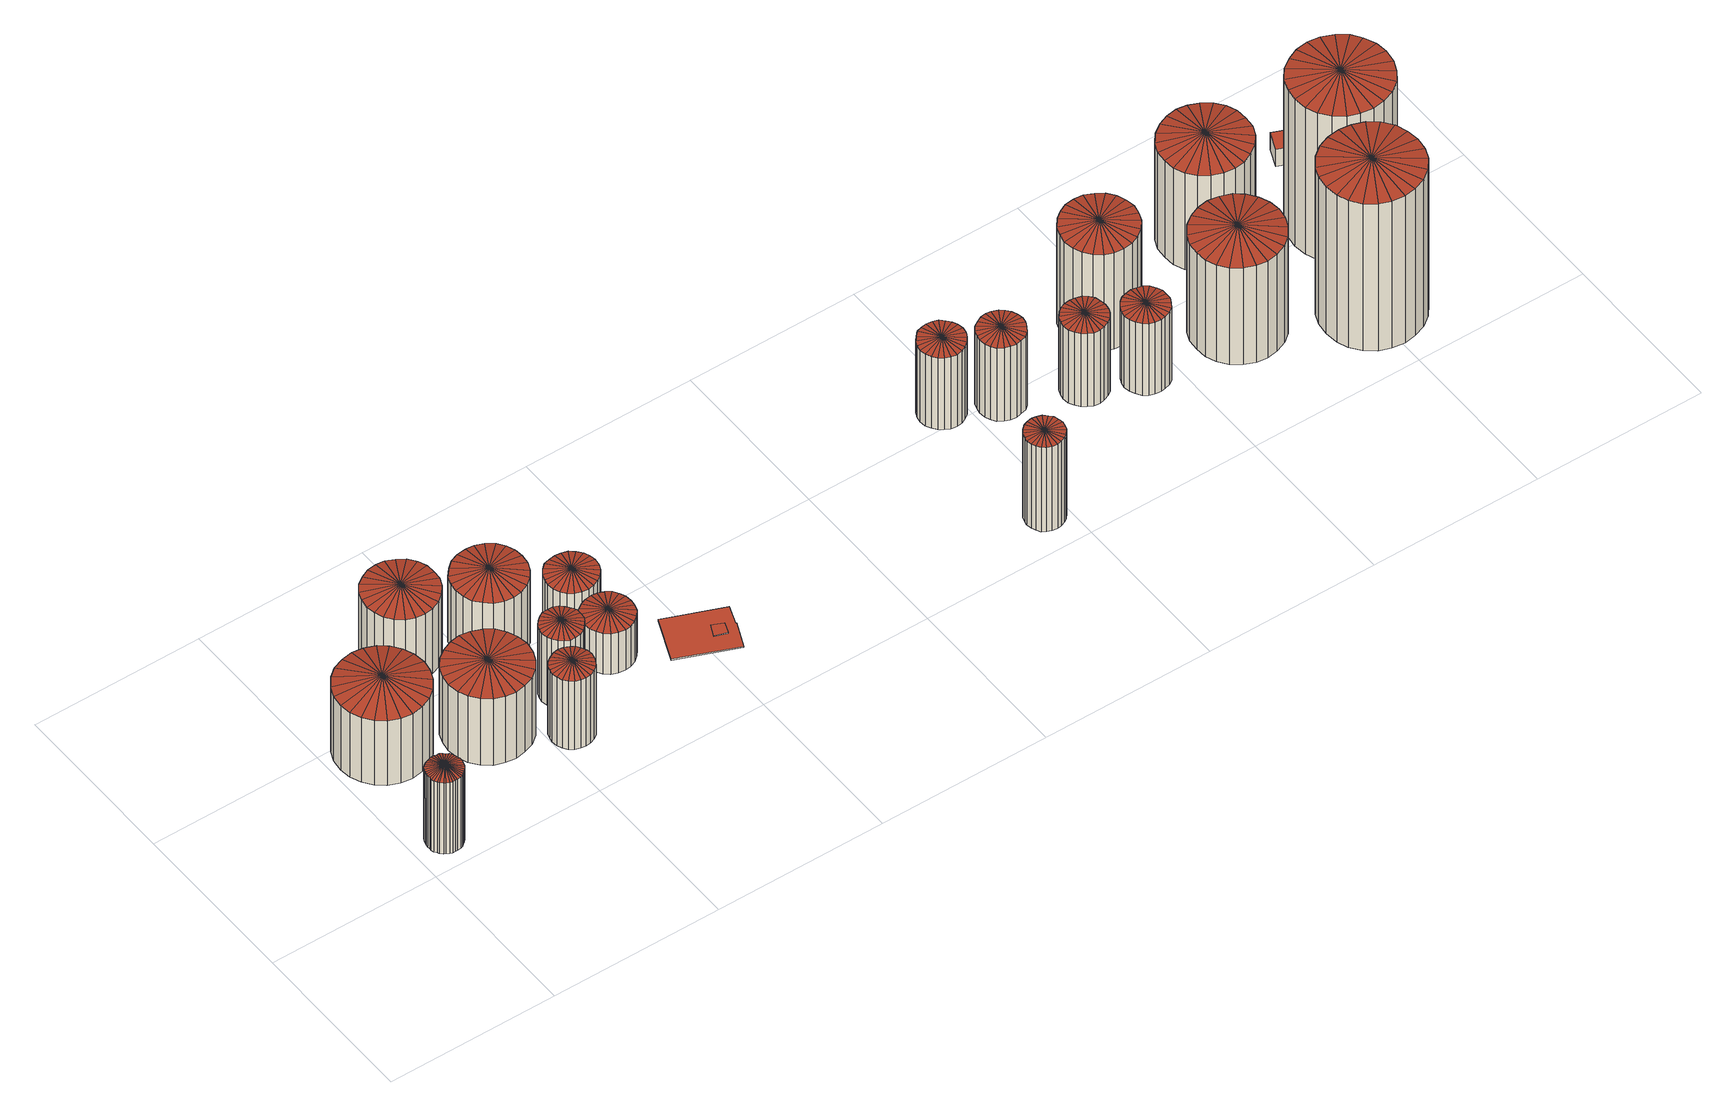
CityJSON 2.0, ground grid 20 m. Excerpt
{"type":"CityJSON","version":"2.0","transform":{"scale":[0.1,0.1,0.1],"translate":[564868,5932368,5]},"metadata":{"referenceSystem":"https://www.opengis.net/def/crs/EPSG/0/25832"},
"CityObjects":{
"building1":{"type":"Building","attributes":{"Grundfläche 2D":"12.645403","Grundhöhe NN":"5.059"},"geometry":[{"type":"Solid","lod":"3","boundaries":[[[[0,1,2]],[[2,1,3]],[[1,0,4,5]],[[6,1,5]],[[7,1,6]],[[8,1,7]],[[8,9,1]],[[10,1,9]],[[11,1,10]],[[12,1,11]],[[13,1,12]],[[14,1,13]],[[14,15,1]],[[16,1,15]],[[17,1,16]],[[18,1,17]],[[19,1,18]],[[20,1,19]],[[21,1,20]],[[22,1,21]],[[23,1,22]],[[24,1,23]],[[1,24,25,26]],[[27,1,26]],[[28,1,27]],[[29,1,28]],[[30,1,29]],[[30,31,1]],[[32,1,31]],[[33,1,32]],[[33,34,1]],[[35,1,34]],[[36,1,35]],[[37,1,36]],[[38,1,37]],[[39,1,38]],[[1,39,40,41]],[[42,1,41]],[[43,1,42]],[[3,1,43]],[[0,2,44,45]],[[5,4,0,45,46]],[[43,42,47,48]],[[3,43,48,49]],[[2,3,49,44]],[[6,5,46,50]],[[7,6,50,51]],[[8,7,51,52]],[[9,8,52,53]],[[10,9,53,54]],[[11,10,54,55]],[[12,11,55,56]],[[13,12,56,57]],[[14,13,57,58]],[[15,14,58,59]],[[16,15,59,60]],[[17,16,60,61]],[[18,17,61,62]],[[19,18,62,63]],[[20,19,63,64]],[[21,20,64,65]],[[22,21,65,66]],[[23,22,66,67]],[[24,23,67,68]],[[26,25,24,68,69]],[[27,26,69,70]],[[28,27,70,71]],[[29,28,71,72]],[[30,29,72,73]],[[31,30,73,74]],[[32,31,74,75]],[[33,32,75,76]],[[34,33,76,77]],[[35,34,77,78]],[[36,35,78,79]],[[37,36,79,80]],[[38,37,80,81]],[[39,38,81,82]],[[41,40,39,82,83]],[[42,41,83,47]],[[72,71,70,69,68,67,66,65,64,63,62,61,60,59,58,57,56,55,54,53,52,51,50,46,45,44,49,48,47,83,82,81,80,79,78,77,76,75,74,73]]]],"semantics":{"surfaces":[{"type":"RoofSurface"},{"type":"WallSurface"},{"type":"GroundSurface"}],"values":[[0,0,0,0,0,0,0,0,0,0,0,0,0,0,0,0,0,0,0,0,0,0,0,0,0,0,0,0,0,0,0,0,0,0,0,0,0,0,0,0,1,1,1,1,1,1,1,1,1,1,1,1,1,1,1,1,1,1,1,1,1,1,1,1,1,1,1,1,1,1,1,1,1,1,1,1,1,1,1,1,2]]}}]},
"building2":{"type":"Building","attributes":{"Grundfläche 2D":"81.381502","Grundhöhe NN":"5.042"},"geometry":[{"type":"Solid","lod":"3","boundaries":[[[[84,85,86]],[[84,87,85]],[[84,86,88]],[[84,88,89]],[[84,89,90]],[[84,90,91]],[[84,91,92]],[[84,92,93]],[[84,93,94]],[[84,94,95]],[[84,95,96]],[[84,96,97]],[[84,97,98]],[[84,98,99]],[[84,99,100]],[[84,100,101]],[[84,101,102]],[[84,102,103]],[[84,103,104]],[[84,104,105]],[[84,105,106]],[[84,106,107]],[[84,107,108]],[[84,108,87]],[[109,110,86,85]],[[111,112,87,108]],[[112,109,85,87]],[[110,113,88,86]],[[113,114,89,88]],[[114,115,90,89]],[[115,116,91,90]],[[116,117,92,91]],[[117,118,93,92]],[[118,119,94,93]],[[119,120,95,94]],[[120,121,96,95]],[[121,122,97,96]],[[122,123,98,97]],[[123,124,99,98]],[[124,125,100,99]],[[125,126,101,100]],[[126,127,102,101]],[[127,128,103,102]],[[128,129,104,103]],[[129,130,105,104]],[[130,131,106,105]],[[131,132,107,106]],[[132,111,108,107]],[[125,124,123,122,121,120,119,118,117,116,115,114,113,110,109,112,111,132,131,130,129,128,127,126]]]],"semantics":{"surfaces":[{"type":"RoofSurface"},{"type":"WallSurface"},{"type":"GroundSurface"}],"values":[[0,0,0,0,0,0,0,0,0,0,0,0,0,0,0,0,0,0,0,0,0,0,0,0,1,1,1,1,1,1,1,1,1,1,1,1,1,1,1,1,1,1,1,1,1,1,1,1,2]]}}]},
"building3":{"type":"Building","attributes":{"Grundfläche 2D":"71.087195","Grundhöhe NN":"5.016"},"geometry":[{"type":"Solid","lod":"3","boundaries":[[[[133,134,135]],[[133,136,134]],[[133,135,137]],[[133,137,138]],[[133,138,139]],[[133,139,140]],[[133,140,141]],[[133,141,142]],[[133,142,143]],[[133,143,144]],[[133,144,145]],[[133,145,146]],[[133,146,147]],[[133,147,148]],[[133,148,149]],[[133,149,150]],[[133,150,151]],[[133,151,152]],[[133,152,153]],[[133,153,154]],[[133,154,155]],[[133,155,156]],[[133,156,157]],[[133,157,136]],[[158,159,135,134]],[[159,160,137,135]],[[160,161,138,137]],[[161,162,139,138]],[[162,163,140,139]],[[163,164,141,140]],[[164,165,142,141]],[[165,166,143,142]],[[166,167,144,143]],[[167,168,145,144]],[[168,169,146,145]],[[169,170,147,146]],[[170,171,148,147]],[[171,172,149,148]],[[172,173,150,149]],[[173,174,151,150]],[[174,175,152,151]],[[175,176,153,152]],[[176,177,154,153]],[[177,178,155,154]],[[178,179,156,155]],[[179,180,157,156]],[[181,158,134,136]],[[180,181,136,157]],[[174,173,172,171,170,169,168,167,166,165,164,163,162,161,160,159,158,181,180,179,178,177,176,175]]]],"semantics":{"surfaces":[{"type":"RoofSurface"},{"type":"WallSurface"},{"type":"GroundSurface"}],"values":[[0,0,0,0,0,0,0,0,0,0,0,0,0,0,0,0,0,0,0,0,0,0,0,0,1,1,1,1,1,1,1,1,1,1,1,1,1,1,1,1,1,1,1,1,1,1,1,1,2]]}}]},
"building4":{"type":"Building","attributes":{"Grundfläche 2D":"53.571462","Grundhöhe NN":"5.013"},"geometry":[{"type":"Solid","lod":"3","boundaries":[[[[182,183,184]],[[182,185,183]],[[182,184,186]],[[182,186,187]],[[182,187,188]],[[182,188,189]],[[182,189,190]],[[182,190,191]],[[182,191,192]],[[182,192,193]],[[182,193,194]],[[182,194,195]],[[182,195,196]],[[182,196,197]],[[182,197,198]],[[182,198,199]],[[182,199,200]],[[182,200,201]],[[182,201,202]],[[182,202,203]],[[182,203,204]],[[182,204,205]],[[182,205,206]],[[182,206,185]],[[207,208,184,183]],[[208,209,186,184]],[[209,210,187,186]],[[210,211,188,187]],[[211,212,189,188]],[[212,213,190,189]],[[213,214,191,190]],[[214,215,192,191]],[[215,216,193,192]],[[216,217,194,193]],[[217,218,195,194]],[[218,219,196,195]],[[219,220,197,196]],[[220,221,198,197]],[[221,222,199,198]],[[222,223,200,199]],[[223,224,201,200]],[[224,225,202,201]],[[225,226,203,202]],[[226,227,204,203]],[[227,228,205,204]],[[228,229,206,205]],[[230,207,183,185]],[[229,230,185,206]],[[220,219,218,217,216,215,214,213,212,211,210,209,208,207,230,229,228,227,226,225,224,223,222,221]]]],"semantics":{"surfaces":[{"type":"RoofSurface"},{"type":"WallSurface"},{"type":"GroundSurface"}],"values":[[0,0,0,0,0,0,0,0,0,0,0,0,0,0,0,0,0,0,0,0,0,0,0,0,1,1,1,1,1,1,1,1,1,1,1,1,1,1,1,1,1,1,1,1,1,1,1,1,2]]}}]},
"building5":{"type":"Building","attributes":{"Grundfläche 2D":"17.663304","Grundhöhe NN":"5.050"},"geometry":[{"type":"Solid","lod":"3","boundaries":[[[[231,232,233]],[[231,234,232]],[[231,233,235]],[[231,235,236]],[[231,236,237]],[[231,237,238]],[[231,238,239]],[[231,239,240]],[[231,240,241]],[[231,241,242]],[[231,242,243]],[[231,243,244]],[[231,244,245]],[[231,245,246]],[[231,246,247]],[[231,247,248]],[[231,248,249]],[[231,249,250]],[[231,250,251]],[[231,251,252]],[[231,252,253]],[[231,253,254]],[[231,254,255]],[[231,255,234]],[[256,257,233,232]],[[258,256,232,234]],[[259,260,255,254]],[[260,258,234,255]],[[257,261,235,233]],[[261,262,236,235]],[[262,263,237,236]],[[263,264,238,237]],[[264,265,239,238]],[[265,266,240,239]],[[266,267,241,240]],[[267,268,242,241]],[[268,269,243,242]],[[269,270,244,243]],[[270,271,245,244]],[[271,272,246,245]],[[272,273,247,246]],[[273,274,248,247]],[[274,275,249,248]],[[275,276,250,249]],[[276,277,251,250]],[[277,278,252,251]],[[278,279,253,252]],[[279,259,254,253]],[[278,277,276,275,274,273,272,271,270,269,268,267,266,265,264,263,262,261,257,256,258,260,259,279]]]],"semantics":{"surfaces":[{"type":"RoofSurface"},{"type":"WallSurface"},{"type":"GroundSurface"}],"values":[[0,0,0,0,0,0,0,0,0,0,0,0,0,0,0,0,0,0,0,0,0,0,0,0,1,1,1,1,1,1,1,1,1,1,1,1,1,1,1,1,1,1,1,1,1,1,1,1,2]]}}]},
"building6":{"type":"Building","attributes":{"Grundfläche 2D":"17.661046","Grundhöhe NN":"5.042"},"geometry":[{"type":"Solid","lod":"3","boundaries":[[[[280,281,282]],[[280,283,281]],[[280,282,284]],[[280,284,285]],[[280,285,286]],[[280,286,287]],[[280,287,288]],[[280,288,289]],[[280,289,290]],[[280,290,291]],[[280,291,292]],[[280,292,293]],[[280,293,294]],[[280,294,295]],[[280,295,296]],[[280,296,297]],[[280,297,298]],[[280,298,299]],[[280,299,300]],[[280,300,301]],[[280,301,302]],[[280,302,303]],[[280,303,304]],[[280,304,283]],[[305,306,282,281]],[[307,305,281,283]],[[308,309,304,303]],[[309,307,283,304]],[[306,310,284,282]],[[310,311,285,284]],[[311,312,286,285]],[[312,313,287,286]],[[313,314,288,287]],[[314,315,289,288]],[[315,316,290,289]],[[316,317,291,290]],[[317,318,292,291]],[[318,319,293,292]],[[319,320,294,293]],[[320,321,295,294]],[[321,322,296,295]],[[322,323,297,296]],[[323,324,298,297]],[[324,325,299,298]],[[325,326,300,299]],[[326,327,301,300]],[[327,328,302,301]],[[328,308,303,302]],[[321,320,319,318,317,316,315,314,313,312,311,310,306,305,307,309,308,328,327,326,325,324,323,322]]]],"semantics":{"surfaces":[{"type":"RoofSurface"},{"type":"WallSurface"},{"type":"GroundSurface"}],"values":[[0,0,0,0,0,0,0,0,0,0,0,0,0,0,0,0,0,0,0,0,0,0,0,0,1,1,1,1,1,1,1,1,1,1,1,1,1,1,1,1,1,1,1,1,1,1,1,1,2]]}}]},
"building7":{"type":"Building","attributes":{"Grundfläche 2D":"51.519350","Grundhöhe NN":"5.030"},"geometry":[{"type":"Solid","lod":"3","boundaries":[[[[329,330,331]],[[329,332,330]],[[329,331,333]],[[329,333,334]],[[329,334,335]],[[329,335,336]],[[329,336,337]],[[329,337,338]],[[329,338,339]],[[329,339,340]],[[329,340,341]],[[329,341,342]],[[329,342,343]],[[329,343,344]],[[329,344,345]],[[329,345,346]],[[329,346,347]],[[329,347,348]],[[329,348,349]],[[329,349,350]],[[329,350,351]],[[329,351,352]],[[329,352,353]],[[329,353,332]],[[354,355,331,330]],[[355,356,333,331]],[[357,354,330,332]],[[358,357,332,353]],[[356,359,334,333]],[[359,360,335,334]],[[360,361,336,335]],[[361,362,337,336]],[[362,363,338,337]],[[363,364,339,338]],[[364,365,340,339]],[[365,366,341,340]],[[366,367,342,341]],[[367,368,343,342]],[[368,369,344,343]],[[369,370,345,344]],[[370,371,346,345]],[[371,372,347,346]],[[372,373,348,347]],[[373,374,349,348]],[[374,375,350,349]],[[375,376,351,350]],[[376,377,352,351]],[[377,358,353,352]],[[374,373,372,371,370,369,368,367,366,365,364,363,362,361,360,359,356,355,354,357,358,377,376,375]]]],"semantics":{"surfaces":[{"type":"RoofSurface"},{"type":"WallSurface"},{"type":"GroundSurface"}],"values":[[0,0,0,0,0,0,0,0,0,0,0,0,0,0,0,0,0,0,0,0,0,0,0,0,1,1,1,1,1,1,1,1,1,1,1,1,1,1,1,1,1,1,1,1,1,1,1,1,2]]}}]},
"building8":{"type":"Building","attributes":{"Grundfläche 2D":"25.860602","Grundhöhe NN":"5.029"},"geometry":[{"type":"Solid","lod":"3","boundaries":[[[[378,379,380]],[[378,381,379]],[[378,380,382]],[[378,382,383]],[[378,383,384]],[[378,384,385]],[[378,385,386]],[[378,386,387]],[[378,387,388]],[[378,388,389]],[[378,389,390]],[[378,390,391]],[[378,391,392]],[[378,392,393]],[[378,393,394]],[[378,394,395]],[[378,395,396]],[[378,396,397]],[[378,397,398]],[[378,398,399]],[[378,399,400]],[[378,400,401]],[[378,401,402]],[[378,402,381]],[[403,404,380,379]],[[404,405,382,380]],[[405,406,383,382]],[[406,407,384,383]],[[407,408,385,384]],[[408,409,386,385]],[[409,410,387,386]],[[410,411,388,387]],[[411,412,389,388]],[[412,413,390,389]],[[413,414,391,390]],[[414,415,392,391]],[[415,416,393,392]],[[416,417,394,393]],[[417,418,395,394]],[[418,419,396,395]],[[419,420,397,396]],[[420,421,398,397]],[[421,422,399,398]],[[422,423,400,399]],[[424,403,379,381]],[[423,425,401,400]],[[425,426,402,401]],[[426,424,381,402]],[[421,420,419,418,417,416,415,414,413,412,411,410,409,408,407,406,405,404,403,424,426,425,423,422]]]],"semantics":{"surfaces":[{"type":"RoofSurface"},{"type":"WallSurface"},{"type":"GroundSurface"}],"values":[[0,0,0,0,0,0,0,0,0,0,0,0,0,0,0,0,0,0,0,0,0,0,0,0,1,1,1,1,1,1,1,1,1,1,1,1,1,1,1,1,1,1,1,1,1,1,1,1,2]]}}]},
"building9":{"type":"Building","attributes":{"Grundfläche 2D":"40.728192","Grundhöhe NN":"14.331"},"children":["building9-1"],"geometry":[{"type":"Solid","lod":"3","boundaries":[[[[427,428,429,430,431,432]],[[433,434,430,429]],[[434,435,431,430]],[[435,436,432,431]],[[436,437,427,432]],[[437,438,428,427]],[[438,433,429,428]],[[434,433,438,437,436,435]]]],"semantics":{"surfaces":[{"type":"RoofSurface"},{"type":"WallSurface"},{"type":"GroundSurface"}],"values":[[0,1,1,1,1,1,1,2]]}}]},
"building9-1":{"type":"BuildingInstallation","parents":["building9"],"geometry":[{"type":"MultiSurface","lod":"3","boundaries":[[[439,440,441,442]],[[439,442,443,444]],[[445,443,442,441]],[[441,440,446,445]],[[444,446,440,439]]],"semantics":{"surfaces":[{"type":"RoofSurface"},{"type":"WallSurface"}],"values":[0,1,1,1,1]}}]},
"building10":{"type":"Building","attributes":{"Grundfläche 2D":"25.861280","Grundhöhe NN":"5.090"},"geometry":[{"type":"Solid","lod":"3","boundaries":[[[[447,448,449]],[[447,450,448]],[[447,449,451]],[[447,451,452]],[[447,452,453]],[[447,453,454]],[[447,454,455]],[[447,455,456]],[[447,456,457]],[[447,457,458]],[[447,458,459]],[[447,459,460]],[[447,460,461]],[[447,461,462]],[[447,462,463]],[[447,463,464]],[[447,464,465]],[[447,465,466]],[[447,466,467]],[[447,467,468]],[[447,468,469]],[[447,469,470]],[[447,470,471]],[[447,471,450]],[[472,473,449,448]],[[473,474,451,449]],[[474,475,452,451]],[[475,476,453,452]],[[476,477,454,453]],[[477,478,455,454]],[[478,479,456,455]],[[479,480,457,456]],[[480,481,458,457]],[[481,482,459,458]],[[482,483,460,459]],[[483,484,461,460]],[[484,485,462,461]],[[485,486,463,462]],[[486,487,464,463]],[[487,488,465,464]],[[488,489,466,465]],[[489,490,467,466]],[[490,491,468,467]],[[491,492,469,468]],[[493,472,448,450]],[[492,494,470,469]],[[494,495,471,470]],[[495,493,450,471]],[[490,489,488,487,486,485,484,483,482,481,480,479,478,477,476,475,474,473,472,493,495,494,492,491]]]],"semantics":{"surfaces":[{"type":"RoofSurface"},{"type":"WallSurface"},{"type":"GroundSurface"}],"values":[[0,0,0,0,0,0,0,0,0,0,0,0,0,0,0,0,0,0,0,0,0,0,0,0,1,1,1,1,1,1,1,1,1,1,1,1,1,1,1,1,1,1,1,1,1,1,1,1,2]]}}]},
"building11":{"type":"Building","attributes":{"Grundfläche 2D":"14.919099","Grundhöhe NN":"5.627"},"geometry":[{"type":"Solid","lod":"3","boundaries":[[[[496,497,498]],[[496,499,497]],[[496,498,500]],[[496,500,501]],[[496,501,502]],[[496,502,503]],[[496,503,504]],[[496,504,505]],[[496,505,506]],[[496,506,507]],[[496,507,508]],[[496,508,509]],[[496,509,510]],[[496,510,511]],[[496,511,512]],[[496,512,513]],[[496,513,514]],[[496,514,515]],[[496,515,516]],[[496,516,517]],[[496,517,518]],[[496,518,519]],[[496,519,520]],[[496,520,499]],[[521,522,498,497]],[[522,523,500,498]],[[523,524,501,500]],[[525,521,497,499]],[[524,526,502,501]],[[526,527,503,502]],[[527,528,504,503]],[[528,529,505,504]],[[529,530,506,505]],[[530,531,507,506]],[[531,532,508,507]],[[532,533,509,508]],[[533,534,510,509]],[[534,535,511,510]],[[535,536,512,511]],[[536,537,513,512]],[[537,538,514,513]],[[538,539,515,514]],[[539,540,516,515]],[[540,541,517,516]],[[541,542,518,517]],[[542,543,519,518]],[[543,544,520,519]],[[544,525,499,520]],[[541,540,539,538,537,536,535,534,533,532,531,530,529,528,527,526,524,523,522,521,525,544,543,542]]]],"semantics":{"surfaces":[{"type":"RoofSurface"},{"type":"WallSurface"},{"type":"GroundSurface"}],"values":[[0,0,0,0,0,0,0,0,0,0,0,0,0,0,0,0,0,0,0,0,0,0,0,0,1,1,1,1,1,1,1,1,1,1,1,1,1,1,1,1,1,1,1,1,1,1,1,1,2]]}}]},
"building12":{"type":"Building","attributes":{"Grundfläche 2D":"20.933581","Grundhöhe NN":"5.616"},"geometry":[{"type":"Solid","lod":"3","boundaries":[[[[545,546,547]],[[545,548,546]],[[545,547,549]],[[545,549,550]],[[545,550,551]],[[545,551,552]],[[545,552,553]],[[545,553,554]],[[545,554,555]],[[545,555,556]],[[545,556,557]],[[545,557,558]],[[545,558,559]],[[545,559,560]],[[545,560,561]],[[545,561,562]],[[545,562,563]],[[545,563,564]],[[545,564,565]],[[545,565,566]],[[545,566,567]],[[545,567,568]],[[545,568,569]],[[545,569,548]],[[570,571,547,546]],[[571,572,549,547]],[[573,570,546,548]],[[574,573,548,569]],[[572,575,550,549]],[[575,576,551,550]],[[576,577,552,551]],[[577,578,553,552]],[[578,579,554,553]],[[579,580,555,554]],[[580,581,556,555]],[[581,582,557,556]],[[582,583,558,557]],[[583,584,559,558]],[[584,585,560,559]],[[585,586,561,560]],[[586,587,562,561]],[[587,588,563,562]],[[588,589,564,563]],[[589,590,565,564]],[[590,591,566,565]],[[591,592,567,566]],[[592,593,568,567]],[[593,574,569,568]],[[588,587,586,585,584,583,582,581,580,579,578,577,576,575,572,571,570,573,574,593,592,591,590,589]]]],"semantics":{"surfaces":[{"type":"RoofSurface"},{"type":"WallSurface"},{"type":"GroundSurface"}],"values":[[0,0,0,0,0,0,0,0,0,0,0,0,0,0,0,0,0,0,0,0,0,0,0,0,1,1,1,1,1,1,1,1,1,1,1,1,1,1,1,1,1,1,1,1,1,1,1,1,2]]}}]},
"building13":{"type":"Building","attributes":{"Grundfläche 2D":"20.933744","Grundhöhe NN":"5.426"},"geometry":[{"type":"Solid","lod":"3","boundaries":[[[[594,595,596]],[[594,597,595]],[[594,596,598]],[[594,598,599]],[[594,599,600]],[[594,600,601]],[[594,601,602]],[[594,602,603]],[[594,603,604]],[[594,604,605]],[[594,605,606]],[[594,606,607]],[[594,607,608]],[[594,608,609]],[[594,609,610]],[[594,610,611]],[[594,611,612]],[[594,612,613]],[[594,613,614]],[[594,614,615]],[[594,615,616]],[[594,616,617]],[[594,617,618]],[[594,618,597]],[[619,620,596,595]],[[620,621,598,596]],[[622,619,595,597]],[[623,622,597,618]],[[621,624,599,598]],[[624,625,600,599]],[[625,626,601,600]],[[626,627,602,601]],[[627,628,603,602]],[[628,629,604,603]],[[629,630,605,604]],[[630,631,606,605]],[[631,632,607,606]],[[632,633,608,607]],[[633,634,609,608]],[[634,635,610,609]],[[635,636,611,610]],[[636,637,612,611]],[[637,638,613,612]],[[638,639,614,613]],[[639,640,615,614]],[[640,641,616,615]],[[641,642,617,616]],[[642,623,618,617]],[[637,636,635,634,633,632,631,630,629,628,627,626,625,624,621,620,619,622,623,642,641,640,639,638]]]],"semantics":{"surfaces":[{"type":"RoofSurface"},{"type":"WallSurface"},{"type":"GroundSurface"}],"values":[[0,0,0,0,0,0,0,0,0,0,0,0,0,0,0,0,0,0,0,0,0,0,0,0,1,1,1,1,1,1,1,1,1,1,1,1,1,1,1,1,1,1,1,1,1,1,1,1,2]]}}]},
"building14":{"type":"Building","attributes":{"Grundfläche 2D":"20.406864","Grundhöhe NN":"5.401"},"geometry":[{"type":"Solid","lod":"3","boundaries":[[[[643,644,645]],[[643,646,644]],[[643,645,647]],[[643,647,648]],[[643,648,649]],[[643,649,650]],[[643,650,651]],[[643,651,652]],[[643,652,653]],[[643,653,654]],[[643,654,655]],[[643,655,656]],[[643,656,657]],[[643,657,658]],[[643,658,659]],[[643,659,660]],[[643,660,661]],[[643,661,662]],[[643,662,663]],[[643,663,664]],[[643,664,665]],[[643,665,666]],[[643,666,667]],[[643,667,646]],[[668,669,645,644]],[[670,671,646,667]],[[671,668,644,646]],[[669,672,647,645]],[[672,673,648,647]],[[673,674,649,648]],[[674,675,650,649]],[[675,676,651,650]],[[676,677,652,651]],[[677,678,653,652]],[[678,679,654,653]],[[679,680,655,654]],[[680,681,656,655]],[[681,682,657,656]],[[682,683,658,657]],[[683,684,659,658]],[[684,685,660,659]],[[685,686,661,660]],[[686,687,662,661]],[[687,688,663,662]],[[688,689,664,663]],[[689,690,665,664]],[[690,691,666,665]],[[691,670,667,666]],[[683,682,681,680,679,678,677,676,675,674,673,672,669,668,671,670,691,690,689,688,687,686,685,684]]]],"semantics":{"surfaces":[{"type":"RoofSurface"},{"type":"WallSurface"},{"type":"GroundSurface"}],"values":[[0,0,0,0,0,0,0,0,0,0,0,0,0,0,0,0,0,0,0,0,0,0,0,0,1,1,1,1,1,1,1,1,1,1,1,1,1,1,1,1,1,1,1,1,1,1,1,1,2]]}}]},
"building15":{"type":"Building","attributes":{"Grundfläche 2D":"20.407909","Grundhöhe NN":"5.606"},"geometry":[{"type":"Solid","lod":"3","boundaries":[[[[692,693,694]],[[692,695,693]],[[692,694,696]],[[692,696,697]],[[692,697,698]],[[692,698,699]],[[692,699,700]],[[692,700,701]],[[692,701,702]],[[692,702,703]],[[692,703,704]],[[692,704,705]],[[692,705,706]],[[692,706,707]],[[692,707,708]],[[692,708,709]],[[692,709,710]],[[692,710,711]],[[692,711,712]],[[692,712,713]],[[692,713,714]],[[692,714,715]],[[692,715,716]],[[692,716,695]],[[717,718,694,693]],[[719,720,716,715]],[[720,721,695,716]],[[721,717,693,695]],[[718,722,696,694]],[[722,723,697,696]],[[723,724,698,697]],[[724,725,699,698]],[[725,726,700,699]],[[726,727,701,700]],[[727,728,702,701]],[[728,729,703,702]],[[729,730,704,703]],[[730,731,705,704]],[[731,732,706,705]],[[732,733,707,706]],[[733,734,708,707]],[[734,735,709,708]],[[735,736,710,709]],[[736,737,711,710]],[[737,738,712,711]],[[738,739,713,712]],[[739,740,714,713]],[[740,719,715,714]],[[739,738,737,736,735,734,733,732,731,730,729,728,727,726,725,724,723,722,718,717,721,720,719,740]]]],"semantics":{"surfaces":[{"type":"RoofSurface"},{"type":"WallSurface"},{"type":"GroundSurface"}],"values":[[0,0,0,0,0,0,0,0,0,0,0,0,0,0,0,0,0,0,0,0,0,0,0,0,1,1,1,1,1,1,1,1,1,1,1,1,1,1,1,1,1,1,1,1,1,1,1,1,2]]}}]},
"building16":{"type":"Building","attributes":{"Grundfläche 2D":"55.316575","Grundhöhe NN":"5.519"},"geometry":[{"type":"Solid","lod":"3","boundaries":[[[[741,742,743]],[[741,744,742]],[[741,743,745]],[[741,745,746]],[[741,746,747]],[[741,747,748]],[[741,748,749]],[[741,749,750]],[[741,750,751]],[[741,751,752]],[[741,752,753]],[[741,753,754]],[[741,754,755]],[[741,755,756]],[[741,756,757]],[[741,757,758]],[[741,758,759]],[[741,759,760]],[[741,760,761]],[[741,761,762]],[[741,762,763]],[[741,763,764]],[[741,764,765]],[[741,765,744]],[[766,767,743,742]],[[768,766,742,744]],[[769,770,764,763]],[[770,771,765,764]],[[771,768,744,765]],[[767,772,745,743]],[[772,773,746,745]],[[773,774,747,746]],[[774,775,748,747]],[[775,776,749,748]],[[776,777,750,749]],[[777,778,751,750]],[[778,779,752,751]],[[779,780,753,752]],[[780,781,754,753]],[[781,782,755,754]],[[782,783,756,755]],[[783,784,757,756]],[[784,785,758,757]],[[785,786,759,758]],[[786,787,760,759]],[[787,788,761,760]],[[788,789,762,761]],[[789,769,763,762]],[[780,779,778,777,776,775,774,773,772,767,766,768,771,770,769,789,788,787,786,785,784,783,782,781]]]],"semantics":{"surfaces":[{"type":"RoofSurface"},{"type":"WallSurface"},{"type":"GroundSurface"}],"values":[[0,0,0,0,0,0,0,0,0,0,0,0,0,0,0,0,0,0,0,0,0,0,0,0,1,1,1,1,1,1,1,1,1,1,1,1,1,1,1,1,1,1,1,1,1,1,1,1,2]]}}]},
"building17":{"type":"Building","attributes":{"Grundfläche 2D":"79.976628","Grundhöhe NN":"5.500"},"geometry":[{"type":"Solid","lod":"3","boundaries":[[[[790,791,792]],[[790,793,791]],[[790,792,794]],[[790,794,795]],[[790,795,796]],[[790,796,797]],[[790,797,798]],[[790,798,799]],[[790,799,800]],[[790,800,801]],[[790,801,802]],[[790,802,803]],[[790,803,804]],[[790,804,805]],[[790,805,806]],[[790,806,807]],[[790,807,808]],[[790,808,809]],[[790,809,810]],[[790,810,811]],[[790,811,812]],[[790,812,813]],[[790,813,814]],[[790,814,793]],[[815,816,792,791]],[[816,817,794,792]],[[818,815,791,793]],[[819,818,793,814]],[[817,820,795,794]],[[820,821,796,795]],[[821,822,797,796]],[[822,823,798,797]],[[823,824,799,798]],[[824,825,800,799]],[[825,826,801,800]],[[826,827,802,801]],[[827,828,803,802]],[[828,829,804,803]],[[829,830,805,804]],[[830,831,806,805]],[[831,832,807,806]],[[832,833,808,807]],[[833,834,809,808]],[[834,835,810,809]],[[835,836,811,810]],[[836,837,812,811]],[[837,838,813,812]],[[838,819,814,813]],[[836,835,834,833,832,831,830,829,828,827,826,825,824,823,822,821,820,817,816,815,818,819,838,837]]]],"semantics":{"surfaces":[{"type":"RoofSurface"},{"type":"WallSurface"},{"type":"GroundSurface"}],"values":[[0,0,0,0,0,0,0,0,0,0,0,0,0,0,0,0,0,0,0,0,0,0,0,0,1,1,1,1,1,1,1,1,1,1,1,1,1,1,1,1,1,1,1,1,1,1,1,1,2]]}}]},
"building18":{"type":"Building","attributes":{"Grundfläche 2D":"77.369172","Grundhöhe NN":"5.468"},"geometry":[{"type":"Solid","lod":"3","boundaries":[[[[839,840,841]],[[839,842,840]],[[839,841,843]],[[839,843,844]],[[839,844,845]],[[839,845,846]],[[839,846,847]],[[839,847,848]],[[839,848,849]],[[839,849,850]],[[839,850,851]],[[839,851,852]],[[839,852,853]],[[839,853,854]],[[839,854,855]],[[839,855,856]],[[839,856,857]],[[839,857,858]],[[839,858,859]],[[839,859,860]],[[839,860,861]],[[839,861,862]],[[839,862,863]],[[839,863,842]],[[864,865,841,840]],[[865,866,843,841]],[[867,864,840,842]],[[866,868,844,843]],[[868,869,845,844]],[[869,870,846,845]],[[870,871,847,846]],[[871,872,848,847]],[[872,873,849,848]],[[873,874,850,849]],[[874,875,851,850]],[[875,876,852,851]],[[876,877,853,852]],[[877,878,854,853]],[[878,879,855,854]],[[879,880,856,855]],[[880,881,857,856]],[[881,882,858,857]],[[882,883,859,858]],[[883,884,860,859]],[[884,885,861,860]],[[885,886,862,861]],[[886,887,863,862]],[[887,867,842,863]],[[874,873,872,871,870,869,868,866,865,864,867,887,886,885,884,883,882,881,880,879,878,877,876,875]]]],"semantics":{"surfaces":[{"type":"RoofSurface"},{"type":"WallSurface"},{"type":"GroundSurface"}],"values":[[0,0,0,0,0,0,0,0,0,0,0,0,0,0,0,0,0,0,0,0,0,0,0,0,1,1,1,1,1,1,1,1,1,1,1,1,1,1,1,1,1,1,1,1,1,1,1,1,2]]}}]},
"building19":{"type":"Building","attributes":{"Grundfläche 2D":"98.114232","Grundhöhe NN":"5.469"},"geometry":[{"type":"Solid","lod":"3","boundaries":[[[[888,889,890]],[[888,891,889]],[[888,890,892]],[[888,892,893]],[[888,893,894]],[[888,894,895]],[[888,895,896]],[[888,896,897]],[[888,897,898]],[[888,898,899]],[[888,899,900]],[[888,900,901]],[[888,901,902]],[[888,902,903]],[[888,903,904]],[[888,904,905]],[[888,905,906]],[[888,906,907]],[[888,907,908]],[[888,908,909]],[[888,909,910]],[[888,910,911]],[[888,911,912]],[[888,912,891]],[[913,914,890,889]],[[915,913,889,891]],[[914,916,892,890]],[[916,917,893,892]],[[917,918,894,893]],[[918,919,895,894]],[[919,920,896,895]],[[920,921,897,896]],[[921,922,898,897]],[[922,923,899,898]],[[923,924,900,899]],[[924,925,901,900]],[[925,926,902,901]],[[926,927,903,902]],[[927,928,904,903]],[[928,929,905,904]],[[929,930,906,905]],[[930,931,907,906]],[[931,932,908,907]],[[932,933,909,908]],[[933,934,910,909]],[[934,935,911,910]],[[935,936,912,911]],[[936,915,891,912]],[[930,929,928,927,926,925,924,923,922,921,920,919,918,917,916,914,913,915,936,935,934,933,932,931]]]],"semantics":{"surfaces":[{"type":"RoofSurface"},{"type":"WallSurface"},{"type":"GroundSurface"}],"values":[[0,0,0,0,0,0,0,0,0,0,0,0,0,0,0,0,0,0,0,0,0,0,0,0,1,1,1,1,1,1,1,1,1,1,1,1,1,1,1,1,1,1,1,1,1,1,1,1,2]]}}]},
"building20":{"type":"Building","attributes":{"Grundfläche 2D":"97.940937","Grundhöhe NN":"5.484"},"geometry":[{"type":"Solid","lod":"3","boundaries":[[[[937,938,939]],[[937,940,938]],[[937,939,941]],[[937,941,942]],[[937,942,943]],[[937,943,944]],[[937,944,945]],[[937,945,946]],[[937,946,947]],[[937,947,948]],[[937,948,949]],[[937,949,950]],[[937,950,951]],[[937,951,952]],[[937,952,953]],[[937,953,954]],[[937,954,955]],[[937,955,956]],[[937,956,957]],[[937,957,958]],[[937,958,959]],[[937,959,960]],[[937,960,961]],[[937,961,940]],[[962,963,939,938]],[[963,964,941,939]],[[964,965,942,941]],[[966,962,938,940]],[[965,967,943,942]],[[967,968,944,943]],[[968,969,945,944]],[[969,970,946,945]],[[970,971,947,946]],[[971,972,948,947]],[[972,973,949,948]],[[973,974,950,949]],[[974,975,951,950]],[[975,976,952,951]],[[976,977,953,952]],[[977,978,954,953]],[[978,979,955,954]],[[979,980,956,955]],[[980,981,957,956]],[[981,982,958,957]],[[982,983,959,958]],[[983,984,960,959]],[[984,985,961,960]],[[985,966,940,961]],[[981,980,979,978,977,976,975,974,973,972,971,970,969,968,967,965,964,963,962,966,985,984,983,982]]]],"semantics":{"surfaces":[{"type":"RoofSurface"},{"type":"WallSurface"},{"type":"GroundSurface"}],"values":[[0,0,0,0,0,0,0,0,0,0,0,0,0,0,0,0,0,0,0,0,0,0,0,0,1,1,1,1,1,1,1,1,1,1,1,1,1,1,1,1,1,1,1,1,1,1,1,1,2]]}}]},
"building21":{"type":"Building","attributes":{"Grundfläche 2D":"5.088109","Grundhöhe NN":"5.591"},"geometry":[{"type":"Solid","lod":"3","boundaries":[[[[986,987,988,989]],[[990,991,989,988]],[[991,992,986,989]],[[992,993,987,986]],[[993,990,988,987]],[[993,992,991,990]]]],"semantics":{"surfaces":[{"type":"RoofSurface"},{"type":"WallSurface"},{"type":"GroundSurface"}],"values":[[0,1,1,1,1,2]]}}]}
},
"vertices":[
[19,46,103],[37,36,109],[21,49,103],[23,51,103],[19,45,103],[18,43,103],[17,40,103],[17,37,103],[17,34,103],[17,31,103],[18,28,103],[20,25,103],[21,23,103],[24,20,103],[26,19,103],[29,17,103],[32,16,103],[35,16,103],[38,16,103],[42,16,103],[45,17,103],[47,19,103],[50,21,103],[52,23,103],[54,26,103],[55,27,103],[55,28,103],[56,31,103],[57,35,103],[57,38,103],[56,41,103],[55,44,103],[54,47,103],[52,49,103],[49,51,103],[47,53,103],[44,55,103],[41,55,103],[38,56,103],[35,56,103],[33,56,103],[32,55,103],[29,54,103],[26,53,103],[21,49,1],[19,46,1],[18,43,1],[29,54,1],[26,53,1],[23,51,1],[17,40,1],[17,37,1],[17,34,1],[17,31,1],[18,28,1],[20,25,1],[21,23,1],[24,20,1],[26,19,1],[29,17,1],[32,16,1],[35,16,1],[38,16,1],[42,16,1],[45,17,1],[47,19,1],[50,21,1],[52,23,1],[54,26,1],[55,28,1],[56,31,1],[57,35,1],[57,38,1],[56,41,1],[55,44,1],[54,47,1],[52,49,1],[49,51,1],[47,53,1],[44,55,1],[41,55,1],[38,56,1],[35,56,1],[32,55,1],
[60,173,105],[104,148,93],[109,160,93],[96,137,93],[111,173,93],[109,187,93],[104,199,93],[96,210,93],[86,218,93],[73,223,93],[60,225,93],[47,223,93],[34,218,93],[24,210,93],[16,199,93],[11,187,93],[9,173,93],[11,160,93],[16,148,93],[24,137,93],[34,129,93],[47,124,93],[60,122,93],[73,124,93],[86,129,93],[104,148,0],[109,160,0],[86,129,0],[96,137,0],[111,173,0],[109,187,0],[104,199,0],[96,210,0],[86,218,0],[73,223,0],[60,225,0],[47,223,0],[34,218,0],[24,210,0],[16,199,0],[11,187,0],[9,173,0],[11,160,0],[16,148,0],[24,137,0],[34,129,0],[47,124,0],[60,122,0],[73,124,0],
[159,132,102],[113,144,95],[111,132,95],[117,156,95],[113,119,95],[117,108,95],[125,98,95],[135,90,95],[147,86,95],[159,84,95],[171,86,95],[183,90,95],[193,98,95],[200,108,95],[205,119,95],[207,132,95],[205,144,95],[200,156,95],[193,166,95],[183,173,95],[171,178,95],[159,180,95],[147,178,95],[135,173,95],[125,166,95],[113,144,0],[111,132,0],[113,119,0],[117,108,0],[125,98,0],[135,90,0],[147,86,0],[159,84,0],[171,86,0],[183,90,0],[193,98,0],[200,108,0],[205,119,0],[207,132,0],[205,144,0],[200,156,0],[193,166,0],[183,173,0],[171,178,0],[159,180,0],[147,178,0],[135,173,0],[125,166,0],[117,156,0],
[150,266,101],[110,277,93],[108,266,93],[114,287,93],[110,256,93],[114,246,93],[120,237,93],[129,230,93],[139,226,93],[150,225,93],[160,226,93],[170,230,93],[179,237,93],[186,246,93],[190,256,93],[191,266,93],[190,277,93],[186,287,93],[179,296,93],[170,302,93],[160,307,93],[150,308,93],[139,307,93],[129,302,93],[120,296,93],[110,277,0],[108,266,0],[110,256,0],[114,246,0],[120,237,0],[129,230,0],[139,226,0],[150,225,0],[160,226,0],[170,230,0],[179,237,0],[186,246,0],[190,256,0],[191,266,0],[190,277,0],[186,287,0],[179,296,0],[170,302,0],[160,307,0],[150,308,0],[139,307,0],[129,302,0],[120,296,0],[114,287,0],
[225,81,104],[231,58,98],[237,60,98],[225,57,98],[242,64,98],[245,69,98],[248,75,98],[249,81,98],[248,87,98],[245,93,98],[242,98,98],[237,101,98],[231,104,98],[225,105,98],[219,104,98],[213,101,98],[208,98,98],[204,93,98],[202,87,98],[201,81,98],[202,75,98],[204,69,98],[208,64,98],[213,60,98],[219,58,98],[231,58,0],[237,60,0],[225,57,0],[213,60,0],[219,58,0],[242,64,0],[245,69,0],[248,75,0],[249,81,0],[248,87,0],[245,93,0],[242,98,0],[237,101,0],[231,104,0],[225,105,0],[219,104,0],[213,101,0],[208,98,0],[204,93,0],[202,87,0],[201,81,0],[202,75,0],[204,69,0],[208,64,0],
[249,132,104],[255,108,98],[261,111,98],[249,108,98],[265,115,98],[269,120,98],[272,125,98],[272,132,98],[272,138,98],[269,143,98],[265,148,98],[261,152,98],[255,155,98],[249,155,98],[242,155,98],[237,152,98],[232,148,98],[228,143,98],[226,138,98],[225,132,98],[226,125,98],[228,120,98],[232,115,98],[237,111,98],[242,108,98],[255,108,0],[261,111,0],[249,108,0],[237,111,0],[242,108,0],[265,115,0],[269,120,0],[272,125,0],[272,132,0],[272,138,0],[269,143,0],[265,148,0],[261,152,0],[255,155,0],[249,155,0],[242,155,0],[237,152,0],[232,148,0],[228,143,0],[226,138,0],[225,132,0],[226,125,0],[228,120,0],[232,115,0],
[234,233,101],[205,204,93],[213,197,93],[198,212,93],[223,193,93],[234,192,93],[244,193,93],[254,197,93],[263,204,93],[269,212,93],[273,222,93],[274,233,93],[273,243,93],[269,253,93],[263,261,93],[254,268,93],[244,272,93],[234,273,93],[223,272,93],[213,268,93],[205,261,93],[198,253,93],[194,243,93],[193,233,93],[194,222,93],[205,204,0],[213,197,0],[223,193,0],[198,212,0],[194,222,0],[234,192,0],[244,193,0],[254,197,0],[263,204,0],[269,212,0],[273,222,0],[274,233,0],[273,243,0],[269,253,0],[263,261,0],[254,268,0],[244,272,0],[234,273,0],[223,272,0],[213,268,0],[205,261,0],[198,253,0],[194,243,0],[193,233,0],
[317,147,64],[292,133,58],[296,127,58],[289,140,58],[302,122,58],[309,119,58],[317,118,58],[324,119,58],[331,122,58],[337,127,58],[342,133,58],[344,140,58],[345,147,58],[344,155,58],[341,162,58],[337,168,58],[331,172,58],[324,175,58],[317,176,58],[309,175,58],[302,172,58],[296,168,58],[292,162,58],[289,155,58],[288,147,58],[292,133,0],[296,127,0],[302,122,0],[309,119,0],[317,118,0],[324,119,0],[331,122,0],[337,127,0],[342,133,0],[344,140,0],[345,147,0],[344,155,0],[341,162,0],[337,168,0],[331,172,0],[324,175,0],[317,176,0],[309,175,0],[302,172,0],[296,168,0],[292,162,0],[289,140,0],[289,155,0],[288,147,0],
[331,82,95],[310,31,95],[378,3,95],[391,33,95],[390,33,95],[398,55,95],[378,3,93],[391,33,93],[390,33,93],[398,55,93],[331,82,93],[310,31,93],
[381,39,96],[368,45,96],[362,31,96],[376,26,96],[376,26,95],[381,39,95],[362,31,95],[368,45,95],
[320,213,64],[295,198,58],[299,192,58],[292,205,58],[305,188,58],[312,185,58],[320,184,58],[327,185,58],[334,188,58],[340,192,58],[345,198,58],[348,205,58],[349,213,58],[348,220,58],[345,227,58],[340,233,58],[334,238,58],[327,240,58],[320,241,58],[312,240,58],[305,238,58],[299,233,58],[295,227,58],[292,220,58],[291,213,58],[295,198,1],[299,192,1],[305,188,1],[312,185,1],[320,184,1],[327,185,1],[334,188,1],[340,192,1],[345,198,1],[348,205,1],[349,213,1],[348,220,1],[345,227,1],[340,233,1],[334,238,1],[327,240,1],[320,241,1],[312,240,1],[305,238,1],[299,233,1],[295,227,1],[292,205,1],[292,220,1],[291,213,1],
[773,41,129],[767,20,127],[773,19,127],[762,22,127],[778,20,127],[784,22,127],[788,25,127],[792,30,127],[794,35,127],[795,41,127],[794,46,127],[792,52,127],[788,56,127],[784,60,127],[778,62,127],[773,63,127],[767,62,127],[762,60,127],[757,56,127],[754,52,127],[752,46,127],[751,41,127],[752,35,127],[754,30,127],[757,25,127],[767,20,6],[773,19,6],[778,20,6],[784,22,6],[762,22,6],[788,25,6],[792,30,6],[794,35,6],[795,41,6],[794,46,6],[792,52,6],[788,56,6],[784,60,6],[778,62,6],[773,63,6],[767,62,6],[762,60,6],[757,56,6],[754,52,6],[752,46,6],[751,41,6],[752,35,6],[754,30,6],[757,25,6],
[774,216,113],[748,216,109],[749,209,109],[749,223,109],[752,203,109],[756,198,109],[761,194,109],[767,191,109],[774,190,109],[781,191,109],[787,194,109],[792,198,109],[796,203,109],[799,209,109],[800,216,109],[799,223,109],[796,229,109],[792,234,109],[787,239,109],[781,241,109],[774,242,109],[767,241,109],[761,239,109],[756,234,109],[752,229,109],[748,216,6],[749,209,6],[752,203,6],[749,223,6],[752,229,6],[756,198,6],[761,194,6],[767,191,6],[774,190,6],[781,191,6],[787,194,6],[792,198,6],[796,203,6],[799,209,6],[800,216,6],[799,223,6],[796,229,6],[792,234,6],[787,239,6],[781,241,6],[774,242,6],[767,241,6],[761,239,6],[756,234,6],
[830,193,113],[804,193,109],[805,186,109],[805,199,109],[807,180,109],[811,174,109],[817,170,109],[823,168,109],[830,167,109],[836,168,109],[843,170,109],[848,174,109],[852,180,109],[855,186,109],[856,193,109],[855,199,109],[852,206,109],[848,211,109],[843,215,109],[836,218,109],[830,219,109],[823,218,109],[817,215,109],[811,211,109],[807,206,109],[804,193,4],[805,186,4],[807,180,4],[805,199,4],[807,206,4],[811,174,4],[817,170,4],[823,168,4],[830,167,4],[836,168,4],[843,170,4],[848,174,4],[852,180,4],[855,186,4],[856,193,4],[855,199,4],[852,206,4],[848,211,4],[843,215,4],[836,218,4],[830,219,4],[823,218,4],[817,215,4],[811,211,4],
[908,160,113],[930,147,109],[932,153,109],[926,142,109],[933,160,109],[932,166,109],[930,173,109],[926,178,109],[921,182,109],[914,184,109],[908,185,109],[901,184,109],[895,182,109],[890,178,109],[886,173,109],[883,166,109],[882,160,109],[883,153,109],[886,147,109],[890,142,109],[895,138,109],[901,135,109],[908,134,109],[914,135,109],[921,138,109],[930,147,4],[932,153,4],[921,138,4],[926,142,4],[933,160,4],[932,166,4],[930,173,4],[926,178,4],[921,182,4],[914,184,4],[908,185,4],[901,184,4],[895,182,4],[890,178,4],[886,173,4],[883,166,4],[882,160,4],[883,153,4],[886,147,4],[890,142,4],[895,138,4],[901,135,4],[908,134,4],[914,135,4],
[965,136,113],[987,123,109],[990,129,109],[983,117,109],[990,136,109],[990,142,109],[987,148,109],[983,154,109],[978,158,109],[971,160,109],[965,161,109],[958,160,109],[952,158,109],[947,154,109],[943,148,109],[940,142,109],[939,136,109],[940,129,109],[943,123,109],[947,117,109],[952,113,109],[958,111,109],[965,110,109],[971,111,109],[978,113,109],[987,123,6],[990,129,6],[971,111,6],[978,113,6],[983,117,6],[990,136,6],[990,142,6],[987,148,6],[983,154,6],[978,158,6],[971,160,6],[965,161,6],[958,160,6],[952,158,6],[947,154,6],[943,148,6],[940,142,6],[939,136,6],[940,129,6],[943,123,6],[947,117,6],[952,113,6],[958,111,6],[965,110,6],
[973,225,150],[1003,196,143],[1010,205,143],[994,189,143],[1014,215,143],[1016,226,143],[1014,237,143],[1010,247,143],[1003,256,143],[994,262,143],[984,267,143],[973,268,143],[962,267,143],[952,262,143],[944,256,143],[937,247,143],[933,237,143],[931,226,143],[933,215,143],[937,205,143],[944,196,143],[952,189,143],[962,185,143],[973,184,143],[984,185,143],[1003,196,5],[1010,205,5],[994,189,5],[962,185,5],[973,184,5],[984,185,5],[1014,215,5],[1016,226,5],[1014,237,5],[1010,247,5],[1003,256,5],[994,262,5],[984,267,5],[973,268,5],[962,267,5],[952,262,5],[944,256,5],[937,247,5],[933,237,5],[931,226,5],[933,215,5],[937,205,5],[944,196,5],[952,189,5],
[1078,137,153],[1114,101,144],[1122,112,144],[1104,93,144],[1127,124,144],[1129,137,144],[1127,150,144],[1122,162,144],[1114,173,144],[1104,181,144],[1091,186,144],[1078,188,144],[1065,186,144],[1053,181,144],[1042,173,144],[1034,162,144],[1029,150,144],[1028,137,144],[1029,124,144],[1034,112,144],[1042,101,144],[1053,93,144],[1065,88,144],[1078,86,144],[1091,88,144],[1114,101,5],[1122,112,5],[1127,124,5],[1104,93,5],[1091,88,5],[1129,137,5],[1127,150,5],[1122,162,5],[1114,173,5],[1104,181,5],[1091,186,5],[1078,188,5],[1065,186,5],[1053,181,5],[1042,173,5],[1034,162,5],[1029,150,5],[1028,137,5],[1029,124,5],[1034,112,5],[1042,101,5],[1053,93,5],[1065,88,5],[1078,86,5],
[1126,258,153],[1161,222,144],[1169,232,144],[1150,214,144],[1174,244,144],[1175,257,144],[1174,270,144],[1169,282,144],[1161,292,144],[1150,300,144],[1138,305,144],[1126,307,144],[1113,305,144],[1101,300,144],[1090,292,144],[1082,282,144],[1077,270,144],[1076,257,144],[1077,244,144],[1082,232,144],[1090,222,144],[1101,214,144],[1113,209,144],[1126,207,144],[1138,209,144],[1161,222,5],[1169,232,5],[1174,244,5],[1150,214,5],[1175,257,5],[1174,270,5],[1169,282,5],[1161,292,5],[1150,300,5],[1138,305,5],[1126,307,5],[1113,305,5],[1101,300,5],[1090,292,5],[1082,282,5],[1077,270,5],[1076,257,5],[1077,244,5],[1082,232,5],[1090,222,5],[1101,214,5],[1113,209,5],[1126,207,5],[1138,209,5],
[1200,79,224],[1144,79,216],[1146,64,216],[1146,94,216],[1151,51,216],[1160,39,216],[1172,30,216],[1185,25,216],[1200,23,216],[1214,25,216],[1228,30,216],[1240,39,216],[1249,51,216],[1254,64,216],[1256,79,216],[1254,93,216],[1249,107,216],[1240,119,216],[1228,128,216],[1214,133,216],[1200,135,216],[1185,133,216],[1172,128,216],[1160,119,216],[1151,107,216],[1144,79,5],[1146,64,5],[1146,94,5],[1151,51,5],[1160,39,5],[1172,30,5],[1185,25,5],[1200,23,5],[1214,25,5],[1228,30,5],[1240,39,5],[1249,51,5],[1254,64,5],[1256,79,5],[1254,93,5],[1249,107,5],[1240,119,5],[1228,128,5],[1214,133,5],[1200,135,5],[1185,133,5],[1172,128,5],[1160,119,5],[1151,107,5],
[1245,194,224],[1273,145,216],[1285,154,216],[1259,140,216],[1293,166,216],[1299,179,216],[1301,194,216],[1299,208,216],[1293,222,216],[1285,233,216],[1273,242,216],[1259,248,216],[1245,250,216],[1230,248,216],[1217,242,216],[1205,234,216],[1196,222,216],[1191,208,216],[1189,194,216],[1191,179,216],[1196,166,216],[1205,154,216],[1217,145,216],[1230,140,216],[1245,138,216],[1273,145,5],[1285,154,5],[1293,166,5],[1299,179,5],[1259,140,5],[1301,194,5],[1299,208,5],[1293,222,5],[1285,233,5],[1273,242,5],[1259,248,5],[1245,250,5],[1230,248,5],[1217,242,5],[1205,234,5],[1196,222,5],[1191,208,5],[1189,194,5],[1191,179,5],[1196,166,5],[1205,154,5],[1217,145,5],[1230,140,5],[1245,138,5],
[1265,306,30],[1246,314,30],[1237,292,30],[1256,284,30],[1237,292,6],[1256,284,6],[1265,306,6],[1246,314,6]
]}
